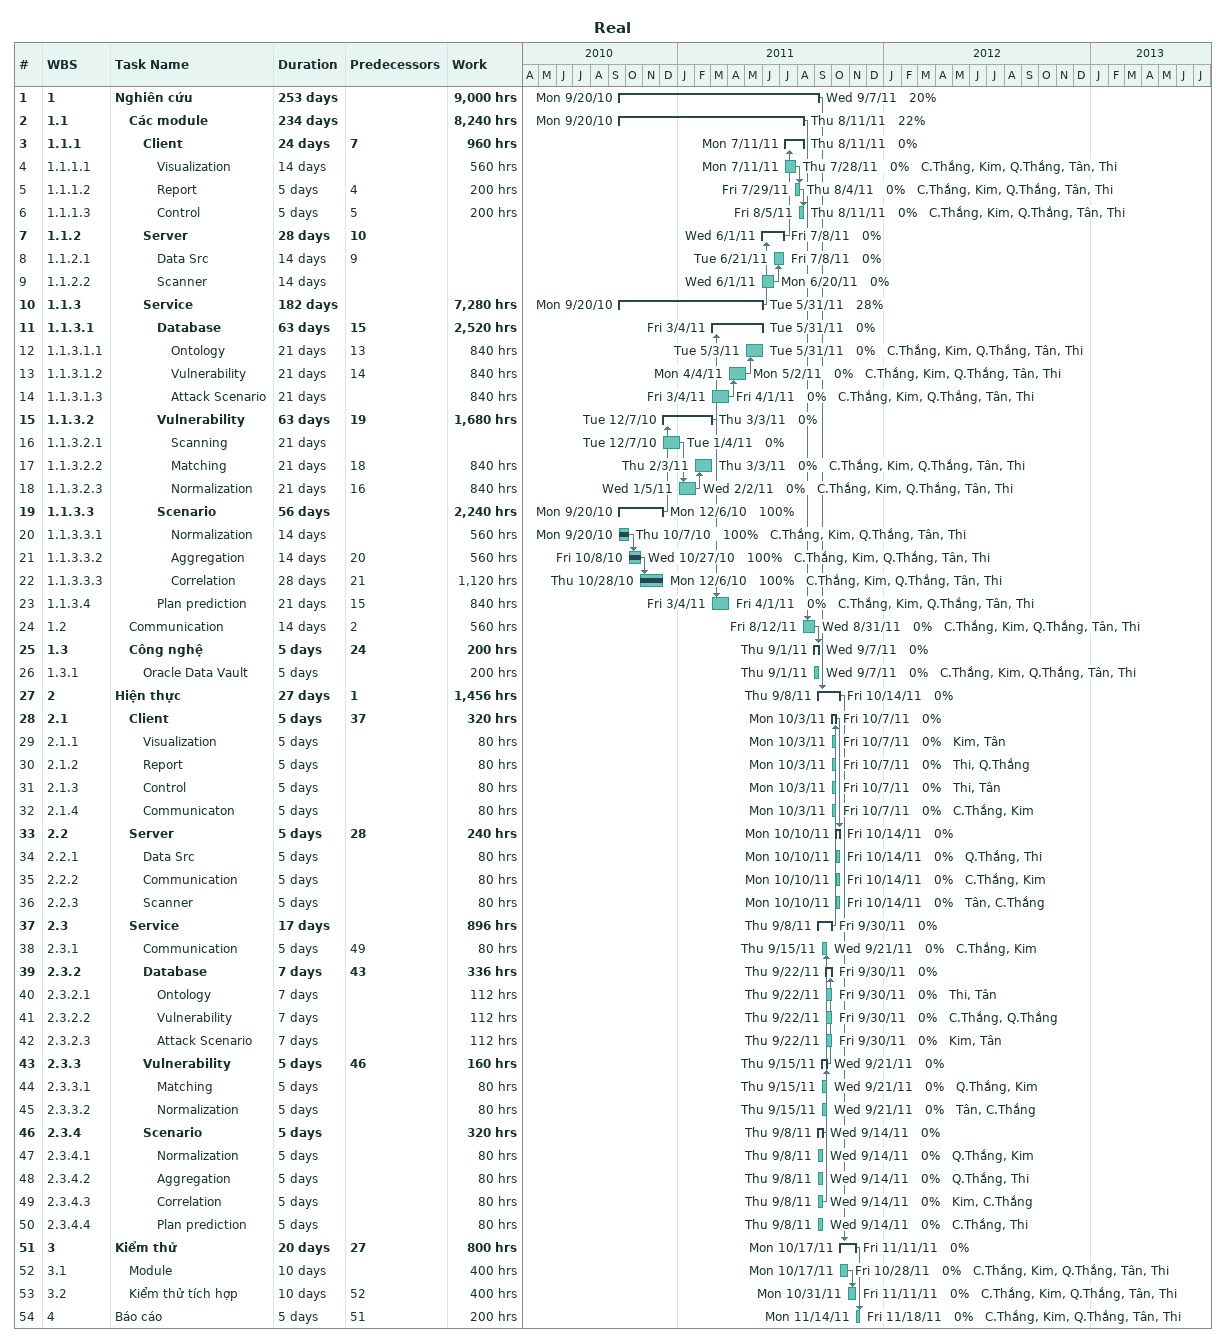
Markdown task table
Real

| ID | WBS | Task | Duration | Start | Finish | Predecessors | Resources | % complete | Work (h) |
|---|---|---|---|---|---|---|---|---|---|
| 1 | 1 | **Nghiên cứu** | 253d | 2010-09-20 | 2011-09-07 |  |  | 20 | 9000 |
| 2 | 1.1 | **Các module** | 234d | 2010-09-20 | 2011-08-11 |  |  | 22 | 8240 |
| 3 | 1.1.1 | **Client** | 24d | 2011-07-11 | 2011-08-11 | 7 |  | 0 | 960 |
| 4 | 1.1.1.1 | Visualization | 14d | 2011-07-11 | 2011-07-28 |  | C.Thắng, Kim, Q.Thắng, Tân, Thi | 0 | 560 |
| 5 | 1.1.1.2 | Report | 5d | 2011-07-29 | 2011-08-04 | 4 | C.Thắng, Kim, Q.Thắng, Tân, Thi | 0 | 200 |
| 6 | 1.1.1.3 | Control | 5d | 2011-08-05 | 2011-08-11 | 5 | C.Thắng, Kim, Q.Thắng, Tân, Thi | 0 | 200 |
| 7 | 1.1.2 | **Server** | 28d | 2011-06-01 | 2011-07-08 | 10 |  | 0 |  |
| 8 | 1.1.2.1 | Data Src | 14d | 2011-06-21 | 2011-07-08 | 9 |  | 0 |  |
| 9 | 1.1.2.2 | Scanner | 14d | 2011-06-01 | 2011-06-20 |  |  | 0 |  |
| 10 | 1.1.3 | **Service** | 182d | 2010-09-20 | 2011-05-31 |  |  | 28 | 7280 |
| 11 | 1.1.3.1 | **Database** | 63d | 2011-03-04 | 2011-05-31 | 15 |  | 0 | 2520 |
| 12 | 1.1.3.1.1 | Ontology | 21d | 2011-05-03 | 2011-05-31 | 13 | C.Thắng, Kim, Q.Thắng, Tân, Thi | 0 | 840 |
| 13 | 1.1.3.1.2 | Vulnerability | 21d | 2011-04-04 | 2011-05-02 | 14 | C.Thắng, Kim, Q.Thắng, Tân, Thi | 0 | 840 |
| 14 | 1.1.3.1.3 | Attack Scenario | 21d | 2011-03-04 | 2011-04-01 |  | C.Thắng, Kim, Q.Thắng, Tân, Thi | 0 | 840 |
| 15 | 1.1.3.2 | **Vulnerability** | 63d | 2010-12-07 | 2011-03-03 | 19 |  | 0 | 1680 |
| 16 | 1.1.3.2.1 | Scanning | 21d | 2010-12-07 | 2011-01-04 |  |  | 0 |  |
| 17 | 1.1.3.2.2 | Matching | 21d | 2011-02-03 | 2011-03-03 | 18 | C.Thắng, Kim, Q.Thắng, Tân, Thi | 0 | 840 |
| 18 | 1.1.3.2.3 | Normalization | 21d | 2011-01-05 | 2011-02-02 | 16 | C.Thắng, Kim, Q.Thắng, Tân, Thi | 0 | 840 |
| 19 | 1.1.3.3 | **Scenario** | 56d | 2010-09-20 | 2010-12-06 |  |  | 100 | 2240 |
| 20 | 1.1.3.3.1 | Normalization | 14d | 2010-09-20 | 2010-10-07 |  | C.Thắng, Kim, Q.Thắng, Tân, Thi | 100 | 560 |
| 21 | 1.1.3.3.2 | Aggregation | 14d | 2010-10-08 | 2010-10-27 | 20 | C.Thắng, Kim, Q.Thắng, Tân, Thi | 100 | 560 |
| 22 | 1.1.3.3.3 | Correlation | 28d | 2010-10-28 | 2010-12-06 | 21 | C.Thắng, Kim, Q.Thắng, Tân, Thi | 100 | 1120 |
| 23 | 1.1.3.4 | Plan prediction | 21d | 2011-03-04 | 2011-04-01 | 15 | C.Thắng, Kim, Q.Thắng, Tân, Thi | 0 | 840 |
| 24 | 1.2 | Communication | 14d | 2011-08-12 | 2011-08-31 | 2 | C.Thắng, Kim, Q.Thắng, Tân, Thi | 0 | 560 |
| 25 | 1.3 | **Công nghệ** | 5d | 2011-09-01 | 2011-09-07 | 24 |  | 0 | 200 |
| 26 | 1.3.1 | Oracle Data Vault | 5d | 2011-09-01 | 2011-09-07 |  | C.Thắng, Kim, Q.Thắng, Tân, Thi | 0 | 200 |
| 27 | 2 | **Hiện thực** | 27d | 2011-09-08 | 2011-10-14 | 1 |  | 0 | 1456 |
| 28 | 2.1 | **Client** | 5d | 2011-10-03 | 2011-10-07 | 37 |  | 0 | 320 |
| 29 | 2.1.1 | Visualization | 5d | 2011-10-03 | 2011-10-07 |  | Kim, Tân | 0 | 80 |
| 30 | 2.1.2 | Report | 5d | 2011-10-03 | 2011-10-07 |  | Thi, Q.Thắng | 0 | 80 |
| 31 | 2.1.3 | Control | 5d | 2011-10-03 | 2011-10-07 |  | Thi, Tân | 0 | 80 |
| 32 | 2.1.4 | Communicaton | 5d | 2011-10-03 | 2011-10-07 |  | C.Thắng, Kim | 0 | 80 |
| 33 | 2.2 | **Server** | 5d | 2011-10-10 | 2011-10-14 | 28 |  | 0 | 240 |
| 34 | 2.2.1 | Data Src | 5d | 2011-10-10 | 2011-10-14 |  | Q.Thắng, Thi | 0 | 80 |
| 35 | 2.2.2 | Communication | 5d | 2011-10-10 | 2011-10-14 |  | C.Thắng, Kim | 0 | 80 |
| 36 | 2.2.3 | Scanner | 5d | 2011-10-10 | 2011-10-14 |  | Tân, C.Thắng | 0 | 80 |
| 37 | 2.3 | **Service** | 17d | 2011-09-08 | 2011-09-30 |  |  | 0 | 896 |
| 38 | 2.3.1 | Communication | 5d | 2011-09-15 | 2011-09-21 | 49 | C.Thắng, Kim | 0 | 80 |
| 39 | 2.3.2 | **Database** | 7d | 2011-09-22 | 2011-09-30 | 43 |  | 0 | 336 |
| 40 | 2.3.2.1 | Ontology | 7d | 2011-09-22 | 2011-09-30 |  | Thi, Tân | 0 | 112 |
| 41 | 2.3.2.2 | Vulnerability | 7d | 2011-09-22 | 2011-09-30 |  | C.Thắng, Q.Thắng | 0 | 112 |
| 42 | 2.3.2.3 | Attack Scenario | 7d | 2011-09-22 | 2011-09-30 |  | Kim, Tân | 0 | 112 |
| 43 | 2.3.3 | **Vulnerability** | 5d | 2011-09-15 | 2011-09-21 | 46 |  | 0 | 160 |
| 44 | 2.3.3.1 | Matching | 5d | 2011-09-15 | 2011-09-21 |  | Q.Thắng, Kim | 0 | 80 |
| 45 | 2.3.3.2 | Normalization | 5d | 2011-09-15 | 2011-09-21 |  | Tân, C.Thắng | 0 | 80 |
| 46 | 2.3.4 | **Scenario** | 5d | 2011-09-08 | 2011-09-14 |  |  | 0 | 320 |
| 47 | 2.3.4.1 | Normalization | 5d | 2011-09-08 | 2011-09-14 |  | Q.Thắng, Kim | 0 | 80 |
| 48 | 2.3.4.2 | Aggregation | 5d | 2011-09-08 | 2011-09-14 |  | Q.Thắng, Thi | 0 | 80 |
| 49 | 2.3.4.3 | Correlation | 5d | 2011-09-08 | 2011-09-14 |  | Kim, C.Thắng | 0 | 80 |
| 50 | 2.3.4.4 | Plan prediction | 5d | 2011-09-08 | 2011-09-14 |  | C.Thắng, Thi | 0 | 80 |
| 51 | 3 | **Kiểm thử** | 20d | 2011-10-17 | 2011-11-11 | 27 |  | 0 | 800 |
| 52 | 3.1 | Module | 10d | 2011-10-17 | 2011-10-28 |  | C.Thắng, Kim, Q.Thắng, Tân, Thi | 0 | 400 |
| 53 | 3.2 | Kiểm thử tích hợp | 10d | 2011-10-31 | 2011-11-11 | 52 | C.Thắng, Kim, Q.Thắng, Tân, Thi | 0 | 400 |
| 54 | 4 | Báo cáo | 5d | 2011-11-14 | 2011-11-18 | 51 | C.Thắng, Kim, Q.Thắng, Tân, Thi | 0 | 200 |
